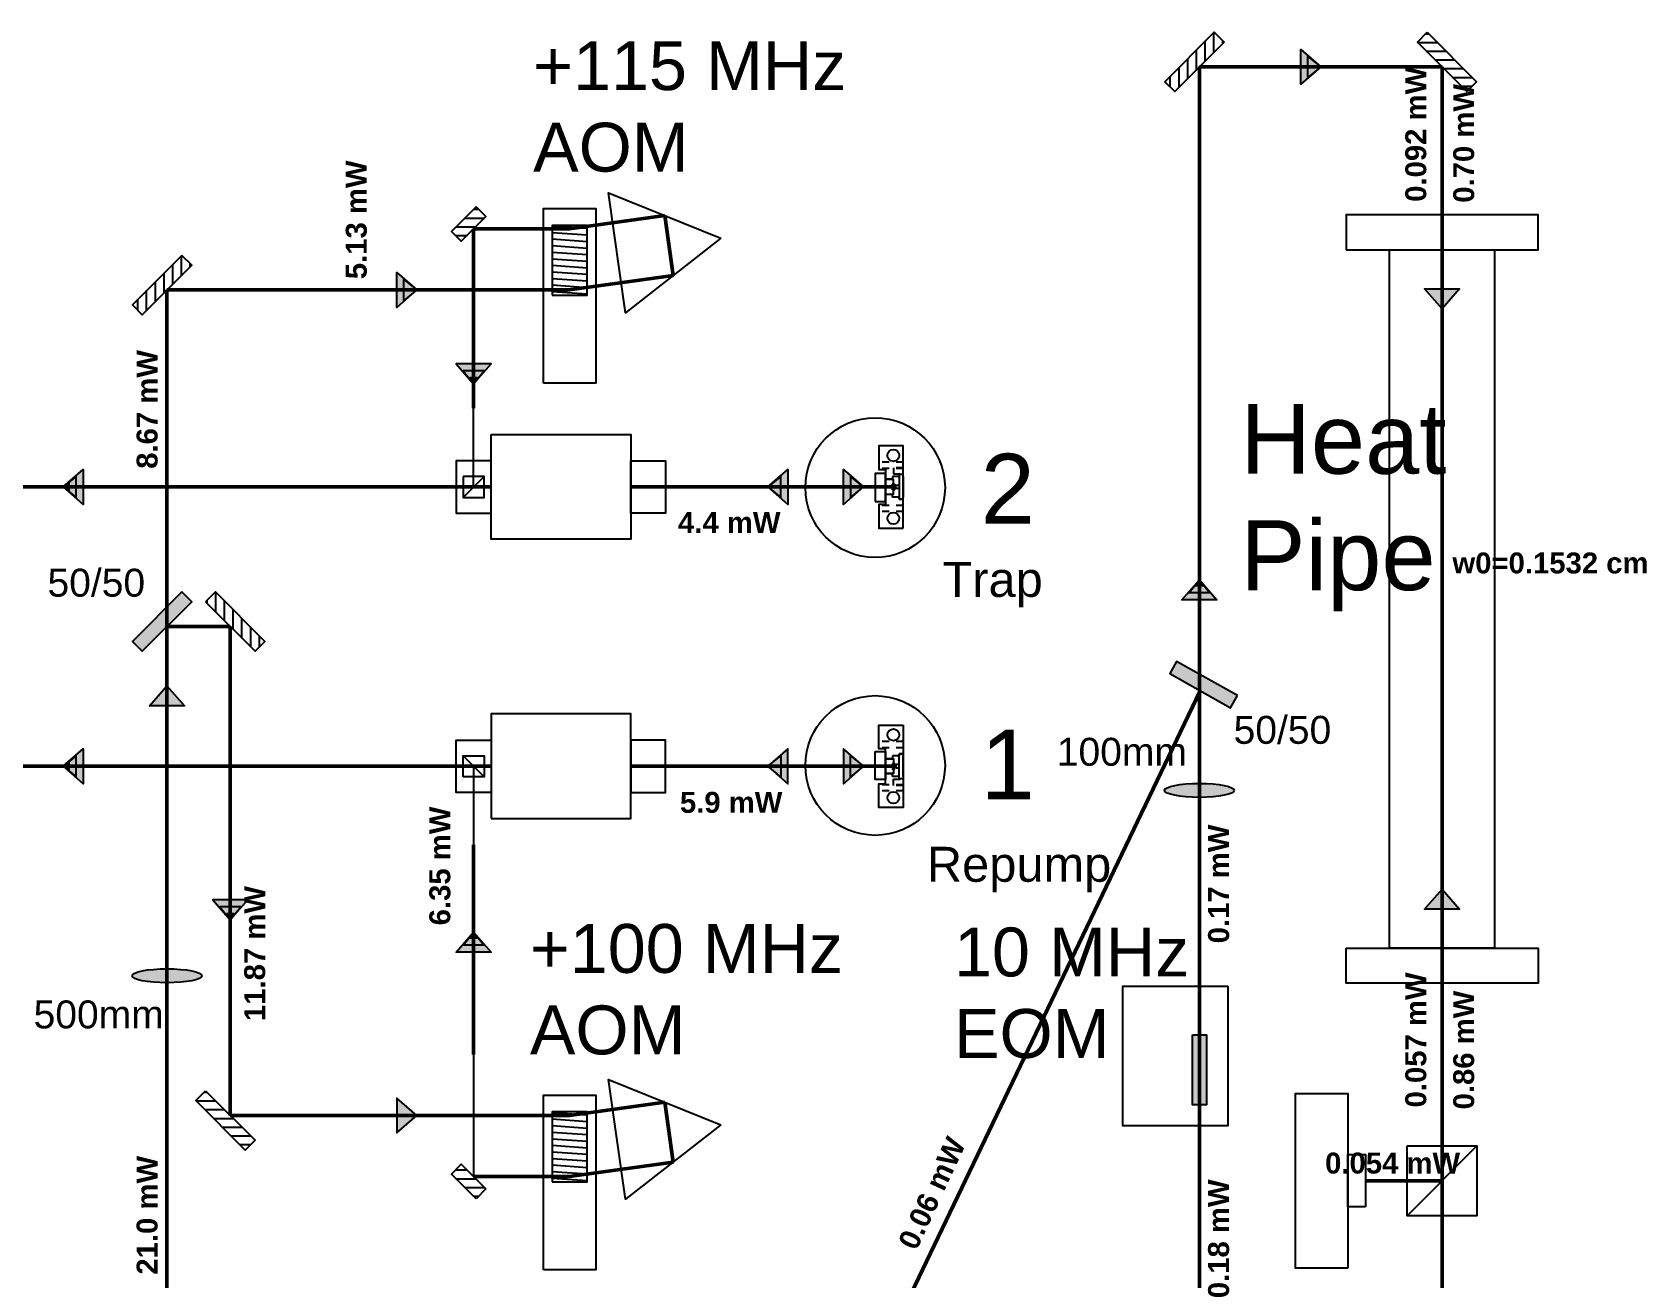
# Model space of a CAD drawing. Header units: inches. Extents: x 3.3 to 82.2, y 19 to 61.1.
# Drawn here: x 59.13 to 82.24, y 31.7 to 49.54 of the extents above; entities that cross this region are included whole.
import ezdxf

# ---------------------------------------------------------------- set-up
doc = ezdxf.new("R2010")
doc.units = ezdxf.units.IN
doc.header["$MEASUREMENT"] = 0
doc.linetypes.add('HIDDEN2', pattern=[0.1875, 0.125, -0.0625])
for name, color, linetype in [('diode mount', 7, 'Continuous'), ('hplock', 7, 'Continuous'), ('imaging', 7, 'Continuous'), ('repump', 7, 'Continuous'), ('zeeman', 7, 'Continuous')]:
    doc.layers.add(name, color=color, linetype=linetype)

msp = doc.modelspace()

# ---------------------------------------------------------------- hatches: boundary and pattern name
h = msp.add_hatch(color=1)
h.set_gradient(color1=(250, 17, 5), color2=(250, 27, 15), one_color=1, tint=0.5199999809265137, name='INVCYLINDER')
h.paths.add_polyline_path([(77.5747958633745, 49.04901775406719), (77.28819332299608, 48.79901775406719), (77.28819332299608, 49.29901775406717)])
h = msp.add_hatch(color=1)
h.set_gradient(color1=(250, 17, 5), color2=(250, 27, 15), one_color=1, tint=0.5199999809265137, name='INVCYLINDER')
h.paths.add_polyline_path([(77.57479586337449, 49.04901775406719), (77.38819332299606, 48.8990177540672), (77.38819332299606, 49.19901775406719)])
h = msp.add_hatch()
h.set_pattern_fill('ANSI31', color=5, scale=0.75, angle=319, style=0)
h.set_pattern_definition([(356, (-18.49423933161442, 119.1637107696068), (-0.006539669413511723, -0.09352162971185854), [])])
h.paths.add_polyline_path([(66.57021038666099, 45.77886129684279), (67.07021038666099, 45.77886129684279), (67.07021038666099, 46.77886129684279), (66.57021038666099, 46.77886129684279)])
h = msp.add_hatch(color=1)
h.set_gradient(color1=(250, 17, 5), color2=(250, 27, 15), one_color=1, tint=0.5199999809265137, name='INVCYLINDER')
h.paths.add_polyline_path([(64.63143518125852, 45.85432496559967), (64.3448326408801, 45.60432496559967), (64.3448326408801, 46.10432496559966)])
h = msp.add_hatch(color=1)
h.set_gradient(color1=(250, 17, 5), color2=(250, 27, 15), one_color=1, tint=0.5199999809265137, name='INVCYLINDER')
h.paths.add_polyline_path([(64.63143518125852, 45.85432496559967), (64.4448326408801, 45.70432496559968), (64.4448326408801, 46.00432496559966)])
h = msp.add_hatch(color=5)
h.paths.add_polyline_path([(79.56182423241209, 45.86928309435208), (79.31182423241208, 45.86928309435208), (79.31182423241209, 45.58268055397362)])
h.paths.add_polyline_path([(79.31182423241208, 45.86928309435208), (79.06182423241208, 45.86928309435208), (79.31182423241209, 45.58268055397365)])
h = msp.add_hatch(color=1)
h.set_gradient(color1=(250, 17, 5), color2=(250, 27, 15), one_color=1, tint=0.5199999809265137, name='INVCYLINDER')
h.paths.add_polyline_path([(65.44521038666099, 44.50966911435842), (65.69521038666099, 44.79627165473686), (65.19521038666099, 44.79627165473686)])
h = msp.add_hatch(color=1)
h.set_gradient(color1=(250, 17, 5), color2=(250, 27, 15), one_color=1, tint=0.5199999809265137, name='INVCYLINDER')
h.paths.add_polyline_path([(65.44521038666099, 44.50966911435843), (65.59521038666098, 44.69627165473686), (65.295210386661, 44.69627165473686)])
h = msp.add_hatch(color=1)
h.set_gradient(color1=(250, 17, 5), color2=(250, 27, 15), one_color=1, tint=0.5199999809265137, name='INVCYLINDER')
h.paths.add_polyline_path([(65.44521038666099, 44.50966911435843), (65.49521038666099, 44.59627165473687), (65.39521038666099, 44.59627165473687)])
h = msp.add_hatch(color=1)
h.set_gradient(color1=(250, 17, 5), color2=(250, 27, 15), one_color=1, tint=0.5199999809265137, name='INVCYLINDER')
h.paths.add_polyline_path([(59.56799447101496, 43.03537445731648), (59.85459701139339, 43.28537445731647), (59.85459701139339, 42.78537445731649)])
h = msp.add_hatch(color=1)
h.set_gradient(color1=(250, 17, 5), color2=(250, 27, 15), one_color=1, tint=0.5199999809265137, name='INVCYLINDER')
h.paths.add_polyline_path([(69.65973068568493, 43.03537459120723), (69.94633322606336, 43.28537459120722), (69.94633322606336, 42.78537459120724)])
h = msp.add_hatch(color=1)
h.set_gradient(color1=(250, 17, 5), color2=(250, 27, 15), one_color=1, tint=0.5199999809265137, name='INVCYLINDER')
h.paths.add_polyline_path([(71.02874330616964, 43.03537459120723), (70.74214076579122, 42.78537459120723), (70.74214076579122, 43.28537459120722)])
h = msp.add_hatch(color=1)
h.set_gradient(color1=(250, 17, 5), color2=(250, 27, 15), one_color=1, tint=0.5199999809265137, name='INVCYLINDER')
h.paths.add_polyline_path([(59.56799447101496, 43.03537445731648), (59.75459701139339, 42.8853744573165), (59.75459701139339, 43.18537445731647)])
h = msp.add_hatch(color=1)
h.set_gradient(color1=(250, 17, 5), color2=(250, 27, 15), one_color=1, tint=0.5199999809265137, name='INVCYLINDER')
h.paths.add_polyline_path([(59.56799447101496, 43.03537445731648), (59.6545970113934, 42.9853744573165), (59.6545970113934, 43.08537445731648)])
h = msp.add_hatch(color=1)
h.set_gradient(color1=(250, 17, 5), color2=(250, 27, 15), one_color=1, tint=0.5199999809265137, name='INVCYLINDER')
h.paths.add_polyline_path([(69.65973068568493, 43.03537459120723), (69.84633322606336, 42.88537459120722), (69.84633322606336, 43.18537459120721)])
h = msp.add_hatch(color=1)
h.set_gradient(color1=(250, 17, 5), color2=(250, 27, 15), one_color=1, tint=0.5199999809265137, name='INVCYLINDER')
h.paths.add_polyline_path([(71.02874330616964, 43.03537459120723), (70.84214076579121, 43.18537459120721), (70.84214076579121, 42.88537459120722)])
h = msp.add_hatch(color=0)
h.set_gradient(color1=(14, 203, 241), one_color=1, tint=1, name='INVCYLINDER')
h.paths.add_polyline_path([(71.4442105205517, 42.99537459120721), (71.4442105205517, 43.07537459120721), (71.47421052055171, 43.07537459120721), (71.47421052055171, 42.99537459120721)])
h = msp.add_hatch(color=1)
h.set_gradient(color1=(250, 17, 5), color2=(250, 27, 15), one_color=1, tint=0.5199999809265137, name='INVCYLINDER')
h.paths.add_polyline_path([(75.83776767268924, 41.70440990845652), (76.08776767268924, 41.41780736807809), (75.58776767268924, 41.41780736807809)])
h = msp.add_hatch(color=1)
h.set_gradient(color1=(250, 17, 5), color2=(250, 27, 15), one_color=1, tint=0.5199999809265137, name='INVCYLINDER')
h.paths.add_polyline_path([(75.83776767268924, 41.7044099084565), (75.98776767268923, 41.51780736807807), (75.68776767268925, 41.51780736807807)])
h = msp.add_hatch(color=1)
h.set_gradient(color1=(250, 17, 5), color2=(250, 27, 15), one_color=1, tint=0.5199999809265137, name='INVCYLINDER')
h.paths.add_polyline_path([(75.83776767268924, 41.7044099084565), (75.88776767268924, 41.61780736807807), (75.78776767268924, 41.61780736807807)])
h = msp.add_hatch(color=1)
h.set_gradient(color1=(250, 17, 5), color2=(250, 27, 15), one_color=1, tint=0.5199999809265137, name='INVCYLINDER')
h.paths.add_polyline_path([(61.05475413415802, 40.18818180037514), (61.30475413415801, 39.90157925999672), (60.80475413415802, 39.90157925999672)])
h = msp.add_hatch(color=1)
h.set_gradient(color1=(250, 17, 5), color2=(250, 27, 15), one_color=1, tint=0.5199999809265137, name='INVCYLINDER')
h.paths.add_polyline_path([(59.56799447101496, 39.03537445731644), (59.85459701139339, 39.28537445731643), (59.85459701139339, 38.78537445731644)])
h = msp.add_hatch(color=1)
h.set_gradient(color1=(250, 17, 5), color2=(250, 27, 15), one_color=1, tint=0.5199999809265137, name='INVCYLINDER')
h.paths.add_polyline_path([(59.56799447101496, 39.03537445731644), (59.75459701139339, 38.88537445731646), (59.75459701139339, 39.18537445731643)])
h = msp.add_hatch(color=1)
h.set_gradient(color1=(250, 17, 5), color2=(250, 27, 15), one_color=1, tint=0.5199999809265137, name='INVCYLINDER')
h.paths.add_polyline_path([(59.56799447101496, 39.03537445731644), (59.6545970113934, 38.98537445731645), (59.6545970113934, 39.08537445731643)])
h = msp.add_hatch(color=1)
h.set_gradient(color1=(250, 17, 5), color2=(250, 27, 15), one_color=1, tint=0.5199999809265137, name='INVCYLINDER')
h.paths.add_polyline_path([(69.65973068568493, 39.03537432342569), (69.94633322606336, 38.78537432342569), (69.94633322606336, 39.28537432342568)])
h = msp.add_hatch(color=1)
h.set_gradient(color1=(250, 17, 5), color2=(250, 27, 15), one_color=1, tint=0.5199999809265137, name='INVCYLINDER')
h.paths.add_polyline_path([(69.65973068568493, 39.03537432342569), (69.84633322606336, 39.18537432342569), (69.84633322606336, 38.88537432342571)])
h = msp.add_hatch(color=1)
h.set_gradient(color1=(250, 17, 5), color2=(250, 27, 15), one_color=1, tint=0.5199999809265137, name='INVCYLINDER')
h.paths.add_polyline_path([(71.02874330616964, 39.03537432342569), (70.74214076579122, 39.28537432342569), (70.74214076579122, 38.7853743234257)])
h = msp.add_hatch(color=1)
h.set_gradient(color1=(250, 17, 5), color2=(250, 27, 15), one_color=1, tint=0.5199999809265137, name='INVCYLINDER')
h.paths.add_polyline_path([(71.02874330616964, 39.03537432342569), (70.84214076579121, 38.88537432342571), (70.84214076579121, 39.18537432342569)])
h = msp.add_hatch(color=0)
h.set_gradient(color1=(14, 203, 241), one_color=1, tint=1, name='INVCYLINDER')
h.paths.add_polyline_path([(71.4442105205517, 39.07537432342571), (71.4442105205517, 38.99537432342571), (71.47421052055171, 38.99537432342571), (71.47421052055171, 39.07537432342571)])
h = msp.add_hatch(color=256)
h.set_gradient(color1=(162, 181, 54), one_color=1, tint=1, name='INVSPHERICAL')
edge = h.paths.add_edge_path()
edge.add_ellipse((75.83776767268927, 38.68980224187528), major_axis=(0.5, -6.123233995736766e-17), ratio=0.1999999999999957, start_angle=0, end_angle=360)
h = msp.add_hatch(color=1)
h.set_gradient(color1=(250, 17, 5), color2=(250, 27, 15), one_color=1, tint=0.5199999809265137, name='INVCYLINDER')
h.paths.add_polyline_path([(79.3118242324121, 37.2742411853329), (79.5618242324121, 36.98763864495447), (79.0618242324121, 36.98763864495447)])
h = msp.add_hatch(color=1)
h.set_gradient(color1=(250, 17, 5), color2=(250, 27, 15), one_color=1, tint=0.5199999809265137, name='INVCYLINDER')
h.paths.add_polyline_path([(61.96186091534457, 36.83802336312135), (62.21186091534457, 37.12462590349978), (61.71186091534457, 37.12462590349978)])
h = msp.add_hatch(color=1)
h.set_gradient(color1=(250, 17, 5), color2=(250, 27, 15), one_color=1, tint=0.5199999809265137, name='INVCYLINDER')
h.paths.add_polyline_path([(61.96186091534457, 36.83802336312136), (62.11186091534456, 37.02462590349979), (61.81186091534458, 37.02462590349979)])
h = msp.add_hatch(color=1)
h.set_gradient(color1=(250, 17, 5), color2=(250, 27, 15), one_color=1, tint=0.5199999809265137, name='INVCYLINDER')
h.paths.add_polyline_path([(61.96186091534457, 36.83802336312136), (62.01186091534457, 36.92462590349979), (61.91186091534458, 36.92462590349979)])
h = msp.add_hatch(color=1)
h.set_gradient(color1=(250, 17, 5), color2=(250, 27, 15), one_color=1, tint=0.5199999809265137, name='INVCYLINDER')
h.paths.add_polyline_path([(65.44521038666099, 36.6585011788905), (65.69521038666099, 36.37189863851207), (65.19521038666099, 36.37189863851207)])
h = msp.add_hatch(color=1)
h.set_gradient(color1=(250, 17, 5), color2=(250, 27, 15), one_color=1, tint=0.5199999809265137, name='INVCYLINDER')
h.paths.add_polyline_path([(65.44521038666099, 36.6585011788905), (65.59521038666098, 36.47189863851207), (65.295210386661, 36.47189863851207)])
h = msp.add_hatch(color=1)
h.set_gradient(color1=(250, 17, 5), color2=(250, 27, 15), one_color=1, tint=0.5199999809265137, name='INVCYLINDER')
h.paths.add_polyline_path([(65.44521038666099, 36.6585011788905), (65.49521038666099, 36.57189863851206), (65.39521038666099, 36.57189863851206)])
h = msp.add_hatch(color=256)
h.set_gradient(color1=(162, 181, 54), one_color=1, tint=1, name='INVSPHERICAL')
edge = h.paths.add_edge_path()
edge.add_ellipse((61.05475413415802, 36.03537445731646), major_axis=(-0.5, 0), ratio=0.1999999999999957, start_angle=0, end_angle=360)
h = msp.add_hatch(color=0)
h.set_gradient(color1=(11, 244, 224), one_color=1, tint=1, name='CYLINDER')
h.paths.add_polyline_path([(75.73776767268926, 35.18980224187528), (75.93776767268926, 35.18980224187528), (75.93776767268926, 34.18980224187528), (75.73776767268926, 34.18980224187528)])
h = msp.add_hatch(color=1)
h.set_gradient(color1=(250, 17, 5), color2=(250, 27, 15), one_color=1, tint=0.5199999809265137, name='INVCYLINDER')
h.paths.add_polyline_path([(64.63143518125852, 34.03537445731644), (64.3448326408801, 33.78537445731644), (64.3448326408801, 34.28537445731642)])
h = msp.add_hatch()
h.set_pattern_fill('ANSI31', color=5, scale=0.75, angle=319, style=0)
h.set_pattern_definition([(356, (-18.49423933161442, 106.4702239300805), (-0.006539669413511723, -0.09352162971185854), [])])
h.paths.add_polyline_path([(66.57021038666099, 33.08537445731644), (67.07021038666099, 33.08537445731644), (67.07021038666099, 34.08537445731644), (66.57021038666099, 34.08537445731644)])
at = {"layer": 'hplock'}
h = msp.add_hatch(color=256, dxfattribs=at)
h.set_gradient(color1=(20, 213, 235), one_color=1, tint=1, name='INVCYLINDER')
h.paths.add_polyline_path([(61.26688616851398, 41.53034920414706), (60.55977938732746, 40.8232424229605), (60.70120074356475, 40.68182106672319), (61.4083075247513, 41.38892784790974)])
h = msp.add_hatch(color=256, dxfattribs=at)
h.set_gradient(color1=(20, 213, 235), one_color=1, tint=1, name='INVCYLINDER')
h.paths.add_polyline_path([(76.38257846814125, 40.04793568634274), (75.50978381278549, 40.53602327026844), (75.41216629600034, 40.36146433919731), (76.28496095135608, 39.87337675527158)])
at = {"layer": 'repump'}
h = msp.add_hatch(dxfattribs=at)
h.set_pattern_fill('ANSI31', color=256, angle=225, style=0)
h.set_pattern_definition([(270, (69.79620303724967, 57.6132890390393), (0.125, 4.160489250359101e-17), [])])
h.paths.add_polyline_path([(76.1913210632825, 49.40257125101719), (75.48421428209595, 48.69546446983064), (75.34279292585865, 48.83688582606798), (76.0498997070452, 49.54399260725452)])
h = msp.add_hatch(dxfattribs=at)
h.set_pattern_fill('ANSI31', color=256, angle=135, style=0)
h.set_pattern_definition([(360, (70.88897441003404, 43.14887447486494), (-1.864276501957815e-17, 0.125), [])])
h.paths.add_polyline_path([(79.09969219805615, 49.54399250089777), (79.8067989792427, 48.83688571971122), (79.66537762300536, 48.69546436347392), (78.95827084181882, 49.40257114466047)])
h = msp.add_hatch(dxfattribs=at)
h.set_pattern_fill('ANSI31', color=256, angle=135, style=0)
h.set_pattern_definition([(180, (71.12717476129934, 50.25944543301991), (-8.851382990581525e-17, 0.125), [])])
h.paths.add_polyline_path([(65.4805657257203, 47.04705934837669), (65.12701233512702, 46.69350595778342), (65.26843369136434, 46.55208460154613), (65.62198708195761, 46.9056379921394)])
h = msp.add_hatch(dxfattribs=at)
h.set_pattern_fill('ANSI31', color=256, angle=404.9999999999999, style=0)
h.set_pattern_definition([(270, (55.01318949871847, 54.41859614421503), (0.125, 2.62968075142491e-17), [])])
h.paths.add_polyline_path([(61.4083075247513, 46.20787835619294), (60.70120074356475, 45.50077157500638), (60.55977938732745, 45.64219293124373), (61.266886168514, 46.34929971243025)])
h = msp.add_hatch(dxfattribs=at)
h.set_pattern_fill('ANSI31', color=256, angle=225, style=0)
h.set_pattern_definition([(270, (68.00342555078414, 49.59964563593185), (-0.125, 4.160489250359101e-17), [])])
h.paths.add_polyline_path([(61.6083075247513, 41.38892784790974), (62.31541430593786, 40.68182106672319), (62.45683566217516, 40.82324242296053), (61.74972888098861, 41.53034920414707)])
h = msp.add_hatch(dxfattribs=at)
h.set_pattern_fill('ANSI31', color=256, angle=135, style=0)
h.set_pattern_definition([(360, (53.39758973672916, 27.99380982187689), (-1.864276501957815e-17, 0.125), [])])
h.paths.add_polyline_path([(61.60830752475127, 34.38892784790972), (62.31541430593782, 33.68182106672317), (62.17399294970048, 33.54039971048586), (61.46688616851394, 34.24750649167242)])
h = msp.add_hatch(dxfattribs=at)
h.set_pattern_fill('ANSI31', color=256, angle=135, style=0)
h.set_pattern_definition([(180, (71.12717476129934, 29.6302539898962), (-8.851382990581525e-17, -0.125), [])])
h.paths.add_polyline_path([(65.4805657257203, 32.84264007453942), (65.12701233512702, 33.19619346513269), (65.26843369136434, 33.33761482136998), (65.62198708195761, 32.98406143077671)])

# ---------------------------------------------------------------- linework, layer by layer
at = {"color": 1, "lineweight": 50}
for p, q in [((75.83776767268922, 49.04901786042392), (75.83776767268927, 28.89830034172644)), ((79.31182423241208, 49.04901775406719), (79.31182423241212, 28.89830023536972)), ((65.44521038666099, 44.16083812607341), (65.44521038666099, 46.72886129684277)), ((68.18182898118076, 46.92022431066288), (68.30235642213563, 46.06262700657611)), ((61.05475413415801, 45.85432496559966), (61.05475413415803, 33.78537438906947)), ((65.69521057033126, 43.03537445731648), (56.28085306548617, 43.03537445731648)), ((71.49021052055173, 43.03537459120723), (67.69521052055171, 43.03537459120723)), ((61.05475413415802, 41.03537445731646), (61.96186091534459, 41.03537445731646)), ((61.96186091534459, 41.03537445731646), (61.96186091534454, 34.03537445731644)), ((75.84856362367822, 40.11742054723445), (67.05475449536614, 21.78652140233843)), ((65.69521057033126, 39.03537445731644), (57.90021057033123, 39.03537445731644)), ((71.49021052055173, 39.03537432342569), (67.69521052055171, 39.03537432342569)), ((65.44521038666099, 37.90991078855951), (65.44521038666099, 34.90991078855951)), ((68.18182898118076, 34.22673747113653), (68.30235642213563, 33.36914016704976)), ((61.05475413415803, 33.78537438906947), (61.05475431251035, 28.89830029864341)), ((78.21394756464184, 33.10012629194551), (79.3118242324121, 33.10012629194551))]:
    msp.add_line(p, q, dxfattribs=at)
at = {"color": 1}
for p, q in [((65.44521038666097, 43.03537445731647), (65.44521038666097, 46.72886129684278)), ((65.44521038666097, 39.03537445731644), (65.44521038666099, 33.16083812607334))]:
    msp.add_line(p, q, dxfattribs=at)
at = {"color": 6}
for p, q in [((65.59521052055172, 43.18537459120722), (65.29521052055173, 42.88537459120722)), ((65.59521052055172, 38.88537432342569), (65.29521052055173, 39.18537432342569))]:
    msp.add_line(p, q, dxfattribs=at)
at = {"color": 1}
for points in [[(77.5747958633745, 49.04901775406719), (77.28819332299608, 48.79901775406719), (77.28819332299608, 49.29901775406717), (77.5747958633745, 49.04901775406719)], [(77.57479586337449, 49.04901775406719), (77.38819332299606, 48.8990177540672), (77.38819332299606, 49.19901775406719), (77.57479586337449, 49.04901775406719)], [(64.63143518125852, 45.85432496559967), (64.3448326408801, 45.60432496559967), (64.3448326408801, 46.10432496559966), (64.63143518125852, 45.85432496559967)], [(64.63143518125852, 45.85432496559967), (64.4448326408801, 45.70432496559968), (64.4448326408801, 46.00432496559966), (64.63143518125852, 45.85432496559967)], [(65.44521038666099, 44.50966911435842), (65.69521038666099, 44.79627165473686), (65.19521038666099, 44.79627165473686), (65.44521038666099, 44.50966911435842)], [(65.44521038666099, 44.50966911435843), (65.59521038666098, 44.69627165473686), (65.295210386661, 44.69627165473686), (65.44521038666099, 44.50966911435843)], [(65.44521038666099, 44.50966911435843), (65.49521038666099, 44.59627165473687), (65.39521038666099, 44.59627165473687), (65.44521038666099, 44.50966911435843)], [(59.56799447101496, 43.03537445731648), (59.85459701139339, 43.28537445731647), (59.85459701139339, 42.78537445731649), (59.56799447101496, 43.03537445731648)], [(69.65973068568493, 43.03537459120723), (69.94633322606336, 43.28537459120722), (69.94633322606336, 42.78537459120724), (69.65973068568493, 43.03537459120723)], [(71.02874330616964, 43.03537459120723), (70.74214076579122, 42.78537459120723), (70.74214076579122, 43.28537459120722), (71.02874330616964, 43.03537459120723)], [(59.56799447101496, 43.03537445731648), (59.75459701139339, 42.8853744573165), (59.75459701139339, 43.18537445731647), (59.56799447101496, 43.03537445731648)], [(59.56799447101496, 43.03537445731648), (59.6545970113934, 42.9853744573165), (59.6545970113934, 43.08537445731648), (59.56799447101496, 43.03537445731648)], [(69.65973068568493, 43.03537459120723), (69.84633322606336, 42.88537459120722), (69.84633322606336, 43.18537459120721), (69.65973068568493, 43.03537459120723)], [(71.02874330616964, 43.03537459120723), (70.84214076579121, 43.18537459120721), (70.84214076579121, 42.88537459120722), (71.02874330616964, 43.03537459120723)], [(75.83776767268924, 41.70440990845652), (76.08776767268924, 41.41780736807809), (75.58776767268924, 41.41780736807809), (75.83776767268924, 41.70440990845652)], [(75.83776767268924, 41.7044099084565), (75.98776767268923, 41.51780736807807), (75.68776767268925, 41.51780736807807), (75.83776767268924, 41.7044099084565)], [(75.83776767268924, 41.7044099084565), (75.88776767268924, 41.61780736807807), (75.78776767268924, 41.61780736807807), (75.83776767268924, 41.7044099084565)], [(61.05475413415802, 40.18818180037514), (61.30475413415801, 39.90157925999672), (60.80475413415802, 39.90157925999672), (61.05475413415802, 40.18818180037514)], [(59.56799447101496, 39.03537445731644), (59.85459701139339, 39.28537445731643), (59.85459701139339, 38.78537445731644), (59.56799447101496, 39.03537445731644)], [(59.56799447101496, 39.03537445731644), (59.75459701139339, 38.88537445731646), (59.75459701139339, 39.18537445731643), (59.56799447101496, 39.03537445731644)], [(59.56799447101496, 39.03537445731644), (59.6545970113934, 38.98537445731645), (59.6545970113934, 39.08537445731643), (59.56799447101496, 39.03537445731644)], [(69.65973068568493, 39.03537432342569), (69.94633322606336, 38.78537432342569), (69.94633322606336, 39.28537432342568), (69.65973068568493, 39.03537432342569)], [(69.65973068568493, 39.03537432342569), (69.84633322606336, 39.18537432342569), (69.84633322606336, 38.88537432342571), (69.65973068568493, 39.03537432342569)], [(71.02874330616964, 39.03537432342569), (70.74214076579122, 39.28537432342569), (70.74214076579122, 38.7853743234257), (71.02874330616964, 39.03537432342569)], [(71.02874330616964, 39.03537432342569), (70.84214076579121, 38.88537432342571), (70.84214076579121, 39.18537432342569), (71.02874330616964, 39.03537432342569)], [(79.3118242324121, 37.2742411853329), (79.5618242324121, 36.98763864495447), (79.0618242324121, 36.98763864495447), (79.3118242324121, 37.2742411853329)], [(61.96186091534457, 36.83802336312135), (62.21186091534457, 37.12462590349978), (61.71186091534457, 37.12462590349978), (61.96186091534457, 36.83802336312135)], [(61.96186091534457, 36.83802336312136), (62.11186091534456, 37.02462590349979), (61.81186091534458, 37.02462590349979), (61.96186091534457, 36.83802336312136)], [(61.96186091534457, 36.83802336312136), (62.01186091534457, 36.92462590349979), (61.91186091534458, 36.92462590349979), (61.96186091534457, 36.83802336312136)], [(65.44521038666099, 36.6585011788905), (65.69521038666099, 36.37189863851207), (65.19521038666099, 36.37189863851207), (65.44521038666099, 36.6585011788905)], [(65.44521038666099, 36.6585011788905), (65.59521038666098, 36.47189863851207), (65.295210386661, 36.47189863851207), (65.44521038666099, 36.6585011788905)], [(65.44521038666099, 36.6585011788905), (65.49521038666099, 36.57189863851206), (65.39521038666099, 36.57189863851206), (65.44521038666099, 36.6585011788905)], [(64.63143518125852, 34.03537445731644), (64.3448326408801, 34.28537445731644), (64.3448326408801, 33.78537445731645), (64.63143518125852, 34.03537445731644)]]:
    msp.add_lwpolyline(points, dxfattribs=at)
at = {"color": 0}
for points in [[(77.93682423241208, 46.42846086965329), (80.68682423241208, 46.42846086965329), (80.68682423241208, 46.92846086965329), (77.93682423241208, 46.92846086965329)], [(78.56182423241208, 46.42846086965329), (80.06182423241208, 46.42846086965329), (80.06182423241208, 36.42846086965329), (78.56182423241208, 36.42846086965329)], [(71.19521052055171, 42.82458862126394), (71.34521052055172, 42.82458862126394), (71.34521052055172, 43.22458862126392), (71.19521052055171, 43.22458862126392)], [(71.19521052055171, 39.24616029336897), (71.34521052055172, 39.24616029336897), (71.34521052055172, 38.846160293369), (71.19521052055171, 38.846160293369)], [(77.93682423241208, 36.42846086965329), (80.68682423241208, 36.42846086965329), (80.68682423241208, 35.92846086965329), (77.93682423241208, 35.92846086965329)]]:
    msp.add_lwpolyline(points, close=True, dxfattribs=at)
at = {"color": 5}
for points in [[(66.57021038666099, 45.77886129684279), (67.07021038666099, 45.77886129684279), (67.07021038666099, 46.77886129684279), (66.57021038666099, 46.77886129684279)], [(66.57021038666099, 33.08537445731644), (67.07021038666099, 33.08537445731644), (67.07021038666099, 34.08537445731644), (66.57021038666099, 34.08537445731644)]]:
    msp.add_lwpolyline(points, close=True, dxfattribs=at)
msp.add_lwpolyline([(79.31182423241209, 45.58268055397365), (79.06182423241209, 45.86928309435208), (79.56182423241209, 45.86928309435208), (79.31182423241209, 45.58268055397365)], dxfattribs=at)
at = {"color": 6}
for points in [[(65.29521052055173, 43.18537459120722), (65.29521052055173, 42.88537459120722), (65.59521052055172, 42.88537459120722), (65.59521052055172, 43.18537459120722)], [(65.29521052055173, 38.88537432342569), (65.29521052055173, 39.18537432342569), (65.59521052055172, 39.18537432342569), (65.59521052055172, 38.88537432342569)]]:
    msp.add_lwpolyline(points, close=True, dxfattribs=at)
at = {"color": 0}
for points in [[(71.45521052055173, 43.07537459120721), (71.45521052055173, 43.14037459120722), (71.34521052055172, 43.14037459120722), (71.34521052055172, 42.93037459120721), (71.45521052055173, 42.93037459120721), (71.45521052055173, 42.99537459120721)], [(71.45521052055173, 38.99537432342571), (71.45521052055173, 38.9303743234257), (71.34521052055172, 38.9303743234257), (71.34521052055172, 39.1403743234257), (71.45521052055173, 39.1403743234257), (71.45521052055173, 39.07537432342571)]]:
    msp.add_lwpolyline(points, dxfattribs=at)
at = {"color": 4}
for points in [[(71.4442105205517, 42.99537459120721), (71.4442105205517, 43.07537459120721), (71.47421052055171, 43.07537459120721), (71.47421052055171, 42.99537459120721)], [(71.4442105205517, 39.07537432342571), (71.4442105205517, 38.99537432342571), (71.47421052055171, 38.99537432342571), (71.47421052055171, 39.07537432342571)], [(75.73776767268926, 35.18980224187528), (75.93776767268926, 35.18980224187528), (75.93776767268926, 34.18980224187528), (75.73776767268926, 34.18980224187528)]]:
    msp.add_lwpolyline(points, close=True, dxfattribs=at)
at = {"color": 1}
for points in [[(71.49021052055173, 43.06037459120721), (71.54021052055171, 43.06037459120721), (71.54021052055171, 43.01037459120722), (71.49021052055173, 43.01037459120722)], [(71.54021052055171, 42.85737459120723), (71.59521052055172, 42.85737459120723), (71.59521052055172, 43.21337459120721), (71.54021052055171, 43.21337459120721)], [(71.54021052055171, 39.21337432342568), (71.59521052055172, 39.21337432342568), (71.59521052055172, 38.8573743234257), (71.54021052055171, 38.8573743234257)], [(71.49021052055173, 39.01037432342571), (71.54021052055171, 39.01037432342571), (71.54021052055171, 39.06037432342569), (71.49021052055173, 39.06037432342569)]]:
    msp.add_lwpolyline(points, close=True, dxfattribs=at)
for centre, major_axis in [((75.83776767268927, 38.68980224187528), (0.5, -6.123233995736766e-17)), ((61.05475413415802, 36.03537445731646), (-0.5, 0))]:
    msp.add_ellipse(centre, major_axis=major_axis, ratio=0.1999999999999957)
at = {"layer": 'diode mount', "linetype": 'HIDDEN2', "ltscale": 0.5}
for p, q in [((71.59521052055172, 43.38887459120721), (71.2452105205517, 43.38887459120721)), ((71.59521052055172, 43.29987459120721), (71.2452105205517, 43.29987459120721)), ((71.59521052055172, 42.7708745912072), (71.2452105205517, 42.7708745912072)), ((71.59521052055172, 42.6818745912072), (71.2452105205517, 42.6818745912072)), ((71.59521052055172, 39.38887432342571), (71.2452105205517, 39.38887432342571)), ((71.59521052055172, 39.29987432342571), (71.2452105205517, 39.29987432342571)), ((71.59521052055172, 38.7708743234257), (71.2452105205517, 38.7708743234257)), ((71.59521052055172, 38.6818743234257), (71.2452105205517, 38.6818743234257))]:
    msp.add_line(p, q, dxfattribs=at)
at = {"layer": 'diode mount'}
for p, q in [((71.2452105205517, 43.28537459120722), (71.34521052055172, 43.28537459120722)), ((71.59521052055172, 43.21337459120721), (71.54021052055171, 43.21337459120721)), ((71.59521052055172, 43.18287459120721), (71.59521052055172, 42.88787459120722)), ((71.59521052055172, 43.13987459120722), (71.59521052055172, 42.93087459120723)), ((71.59521052055172, 38.88787432342571), (71.59521052055172, 39.18287432342569)), ((71.59521052055172, 38.9308743234257), (71.59521052055172, 39.13987432342569)), ((71.59521052055172, 38.8573743234257), (71.54021052055171, 38.8573743234257)), ((71.2452105205517, 38.7853743234257), (71.34521052055172, 38.7853743234257))]:
    msp.add_line(p, q, dxfattribs=at)
for points in [[(71.59521052055172, 42.44537459120723), (71.59521052055172, 43.6253745912072), (71.2452105205517, 43.6253745912072), (71.2452105205517, 43.28537459120722), (71.34521052055172, 43.28537459120722), (71.34521052055172, 42.78537459120723), (71.2452105205517, 42.78537459120723), (71.2452105205517, 42.44537459120723), (71.59521052055172, 42.44537459120723)], [(71.59521052055172, 39.62537432342569), (71.59521052055172, 38.44537432342571), (71.2452105205517, 38.44537432342571), (71.2452105205517, 38.7853743234257), (71.34521052055172, 38.7853743234257), (71.34521052055172, 39.28537432342569), (71.2452105205517, 39.28537432342569), (71.2452105205517, 39.62537432342569), (71.59521052055172, 39.62537432342569)]]:
    msp.add_lwpolyline(points, dxfattribs=at)
at = {"layer": 'diode mount', "linetype": 'HIDDEN2', "ltscale": 0.5}
for points in [[(71.59521052055172, 43.3098745912072), (71.4552105205517, 43.3098745912072), (71.4552105205517, 43.22087459120721), (71.59521052055172, 43.22087459120721)], [(71.59521052055172, 43.21337459120721), (71.54021052055171, 43.21337459120721), (71.54021052055171, 43.18287459120721), (71.4442105205517, 43.18287459120721), (71.4442105205517, 43.14387459120721), (71.34521052055172, 43.14387459120721)], [(71.59521052055172, 42.85737459120723), (71.54021052055171, 42.85737459120723), (71.54021052055171, 42.88787459120722), (71.4442105205517, 42.88787459120722), (71.4442105205517, 42.92687459120721), (71.34521052055172, 42.92687459120721)], [(71.59521052055172, 39.21337432342568), (71.54021052055171, 39.21337432342568), (71.54021052055171, 39.18287432342569), (71.4442105205517, 39.18287432342569), (71.4442105205517, 39.14387432342571), (71.34521052055172, 39.14387432342571)], [(71.59521052055172, 38.8573743234257), (71.54021052055171, 38.8573743234257), (71.54021052055171, 38.88787432342571), (71.4442105205517, 38.88787432342571), (71.4442105205517, 38.92687432342571), (71.34521052055172, 38.92687432342571)], [(71.59521052055172, 38.76087432342571), (71.4552105205517, 38.76087432342571), (71.4552105205517, 38.84987432342571), (71.59521052055172, 38.84987432342571)]]:
    msp.add_lwpolyline(points, dxfattribs=at)
at = {"layer": 'diode mount'}
for centre in [(71.4552105205517, 43.4853745912072), (71.4552105205517, 42.58537459120721), (71.4552105205517, 39.4853743234257), (71.4552105205517, 38.58537432342571)]:
    msp.add_circle(centre, 0.08475, dxfattribs=at)
at = {"layer": 'hplock'}
for points in [[(61.26688616851398, 46.34929971243025), (60.55977938732746, 45.6421929312437), (60.70120074356475, 45.50077157500638), (61.4083075247513, 46.20787835619294)], [(61.26688616851398, 41.53034920414706), (60.55977938732746, 40.8232424229605), (60.70120074356475, 40.68182106672319), (61.4083075247513, 41.38892784790974)], [(76.38257846814125, 40.04793568634274), (75.50978381278549, 40.53602327026844), (75.41216629600034, 40.36146433919731), (76.28496095135608, 39.87337675527158)], [(77.96394756464184, 31.85012629194551), (77.21394756464184, 31.85012629194551), (77.21394756464184, 34.35012629194551), (77.96394756464184, 34.35012629194551)], [(78.21394756464184, 32.72512629194551), (77.96394756464184, 32.72512629194551), (77.96394756464184, 33.47512629194551), (78.21394756464184, 33.47512629194551)]]:
    msp.add_lwpolyline(points, close=True, dxfattribs=at)
at = {"layer": 'imaging', "color": 5}
for centre in [(71.19521052055171, 43.02458862126393), (71.19521052055171, 39.04616029336898)]:
    msp.add_circle(centre, 1, dxfattribs=at)
at = {"layer": 'repump', "color": 1, "lineweight": 50}
for p, q in [((75.8377674943369, 49.04901775406718), (79.31182423241208, 49.04901775406719)), ((65.44521038666099, 46.72886129684276), (66.82021038666105, 46.72886129684277)), ((66.82021038666099, 46.72886129684278), (68.18182898118064, 46.92022431066286)), ((66.82021038666099, 45.85432496559969), (68.30235642213552, 46.06262700657609)), ((61.054754134158, 45.85432496559966), (66.82021038666099, 45.85432496559969)), ((66.82021038666099, 34.03537445731643), (68.18182898118064, 34.22673747113651)), ((61.96186091534454, 34.03537445731644), (66.82021038666099, 34.03537445731642)), ((66.82021038666099, 33.16083812607334), (68.30235642213552, 33.36914016704974)), ((65.44521038666099, 33.16083812607335), (66.82021038666105, 33.16083812607334))]:
    msp.add_line(p, q, dxfattribs=at)
at = {"layer": 'repump', "color": 6}
msp.add_line((78.8118242324121, 32.60012629194551), (79.8118242324121, 33.60012629194551), dxfattribs=at)
at = {"layer": 'repump'}
for points in [[(76.1913210632825, 49.40257125101719), (75.48421428209595, 48.69546446983064), (75.34279292585865, 48.83688582606798), (76.0498997070452, 49.54399260725452)], [(79.09969219805615, 49.54399250089777), (79.8067989792427, 48.83688571971122), (79.66537762300536, 48.69546436347392), (78.95827084181882, 49.40257114466047)], [(68.98479375321426, 46.59580548433956), (67.61991909105677, 45.52944852881268), (67.37886420914703, 47.24464313698621)], [(65.4805657257203, 47.04705934837669), (65.12701233512702, 46.69350595778342), (65.26843369136434, 46.55208460154613), (65.62198708195761, 46.9056379921394)], [(66.44521038666099, 44.52094141532865), (66.44521038666099, 47.02094141532865), (67.19521038666099, 47.02094141532865), (67.19521038666099, 44.52094141532865)], [(65.69521052055174, 43.78537459120722), (67.69521052055171, 43.78537459120722), (67.69521052055171, 42.28537459120723), (65.69521052055174, 42.28537459120723)], [(65.69521052055174, 43.41037459120722), (65.19521052055174, 43.41037459120722), (65.19521052055174, 42.66037459120723), (65.69521052055174, 42.66037459120723)], [(67.69521052055171, 43.41037459120722), (68.19521052055171, 43.41037459120722), (68.19521052055171, 42.66037459120723), (67.69521052055171, 42.66037459120723)], [(61.6083075247513, 41.38892784790974), (62.31541430593786, 40.68182106672319), (62.45683566217516, 40.82324242296053), (61.74972888098861, 41.53034920414707)], [(65.69521052055174, 38.2853743234257), (67.69521052055171, 38.2853743234257), (67.69521052055171, 39.78537432342569), (65.69521052055174, 39.78537432342569)], [(65.69521052055174, 38.6603743234257), (65.19521052055174, 38.6603743234257), (65.19521052055174, 39.41037432342569), (65.69521052055174, 39.41037432342569)], [(67.69521052055171, 38.6603743234257), (68.19521052055171, 38.6603743234257), (68.19521052055171, 39.41037432342569), (67.69521052055171, 39.41037432342569)], [(68.98479375321426, 33.90231864481321), (67.61991909105677, 32.83596168928633), (67.37886420914703, 34.55115629745986)], [(61.60830752475127, 34.38892784790972), (62.31541430593782, 33.68182106672317), (62.17399294970048, 33.54039971048586), (61.46688616851394, 34.24750649167242)], [(66.44521038666099, 31.8274545758023), (66.44521038666099, 34.3274545758023), (67.19521038666099, 34.3274545758023), (67.19521038666099, 31.8274545758023)], [(65.4805657257203, 32.84264007453942), (65.12701233512702, 33.19619346513269), (65.26843369136434, 33.33761482136998), (65.62198708195761, 32.98406143077671)]]:
    msp.add_lwpolyline(points, close=True, dxfattribs=at)
at = {"layer": 'repump', "color": 6}
msp.add_lwpolyline([(78.8118242324121, 33.60012629194551), (79.8118242324121, 33.60012629194551), (79.8118242324121, 32.60012629194551), (78.8118242324121, 32.60012629194551)], close=True, dxfattribs=at)
at = {"layer": 'zeeman'}
msp.add_lwpolyline([(76.24360583943749, 35.88837993692985), (76.24360583943749, 33.88837993692985), (74.74360583943749, 33.88837993692985), (74.74360583943749, 35.88837993692985)], close=True, dxfattribs=at)

# ---------------------------------------------------------------- texts
at = {"layer": 'hplock', "char_height": 0.3, "width": 3.867378045824899, "attachment_point": 1}
for s, insert, rotation in [('{\\fArial|b1|i0|c0|p34;\\C5;0.092 mW}', (78.78587411110601, 47.11669837194789), 89.99999999999987), ('{\\fArial|b1|i0|c0|p34;\\C1;0.70 mW}', (79.47166498259071, 47.10372431118522), 89.99999999999987), ('{\\fArial|b1|i0|c0|p34;\\C5;5.13 mW}', (63.61471804705731, 46.00875573594418), 89.99999999999989), ('{\\fArial|b1|i0|c0|p34;\\C5;8.67 mW}', (60.61992406581517, 43.29437792330097), 89.99999999999989), ('{\\fArial|b1|i0|c0|p34;\\C5;6.35 mW}', (64.81125053836199, 36.75754785455759), 89.99999999999989), ('{\\fArial|b1|i0|c0|p34;\\C5;0.17 mW}', (75.96215740732754, 36.49986050385945), 89.99999999999987), ('{\\fArial|b1|i0|c0|p34;\\C5;11.87 mW}', (62.16085504347809, 35.38736176301603), 89.99999999999989), ('{\\fArial|b1|i0|c0|p34;\\C5;0.057 mW}', (78.78587411110601, 34.15037287790533), 89.99999999999987), ('{\\fArial|b1|i0|c0|p34;\\C1;0.86 mW}', (79.47166498259071, 34.12208368269705), 89.99999999999987), ('{\\fArial|b1|i0|c0|p34;\\C5;0.06 mW}', (71.51281724466533, 32.21480258663806), 65.12785598588628), ('{\\fArial|b1|i0|c0|p34;\\C5;21.0 mW}', (60.61992406581517, 31.75673258083484), 89.99999999999989), ('{\\fArial|b1|i0|c0|p34;\\C5;0.18 mW}', (75.96215740732754, 31.41920666320708), 89.99999999999987)]:
    msp.add_mtext(s, dxfattribs=dict(at, insert=insert, rotation=rotation))
at = {"layer": 'hplock', "attachment_point": 1}
for s, insert, char_height, width in [('{\\fArial|b0|i0|c0|p34;Heat\\PPipe}', (76.42463125051937, 44.22350426196391), 1, 3.552713678800501e-15), ('{\\fArial|b1|i0|c0|p34;\\C5;4.4 mW}', (68.37259431213982, 42.67467270793222), 0.3, 3.867378045824899), ('{\\fArial|b1|i0|c0|p34;\\C5;w0=0.1532 cm}', (79.46100002754648, 42.09606366557601), 0.3, 3.867378045824899), ('{\\fArial|b0|i0|c0|p34;Trap}', (72.15880348673295, 41.96036488049631), 0.5, 6.248253522077622), ('{\\fArial|b1|i0|c0|p34;\\C5;5.9 mW}', (68.39952748102021, 38.66849252261571), 0.3, 3.867378045824899), ('{\\fArial|b0|i0|c0|p34;Repump}', (71.93584433192535, 37.88174412595033), 0.5, 6.248253522077622), ('{\\fArial|b1|i0|c0|p34;\\C5;0.054 mW}', (77.6376613959244, 33.50381607752942), 0.3, 3.867378045824899)]:
    msp.add_mtext(s, dxfattribs=dict(at, insert=insert, char_height=char_height, width=width))
at = {"layer": 'repump'}
for s, insert, char_height, width, attachment_point in [('{\\fArial|b0|i0|c0|p34;+115 MHz AOM}', (66.29763989403494, 49.41616294929697), 0.7, 5.107350985453453, 1), ('{\\fArial|b0|i0|c0|p34;2}', (73.09342923422432, 43.50921102651356), 1, 4.245305194210236, 2), ('\\A1;{\\fArial|b0|i0|c0|p34;50/50}', (59.34384700538038, 41.86355662893868), 0.4, 3.552713678800501e-15, 1), ('\\A1;{\\fArial|b0|i0|c0|p34;50/50}', (76.32731679186729, 39.75661831441144), 0.4, 3.552713678800501e-15, 1), ('{\\fArial|b0|i0|c0|p34;1}', (73.09342923422432, 38.56153788811935), 1, 4.245305194210236, 8), ('\\A1;{\\fArial|b0|i0|c0|p34;100mm}', (73.79576510929853, 39.44237651710667), 0.4, 3.552713678800501e-15, 1), ('{\\fArial|b0|i0|c0|p34;+100 MHz AOM}', (66.25160865038144, 36.77699446843759), 0.7, 6.511696883249943, 1), ('{\\fArial|b0|i0|c0|p34;10 MHz\\PEOM}', (72.32354370352262, 36.72629194218062), 0.7, 6.511696883249943, 1), ('\\A1;{\\fArial|b0|i0|c0|p34;500mm}', (59.14479346592614, 35.68237332795319), 0.4, 3.552713678800501e-15, 1)]:
    msp.add_mtext(s, dxfattribs=dict(at, insert=insert, char_height=char_height, width=width, attachment_point=attachment_point))

doc.saveas('drawing.dxf')
